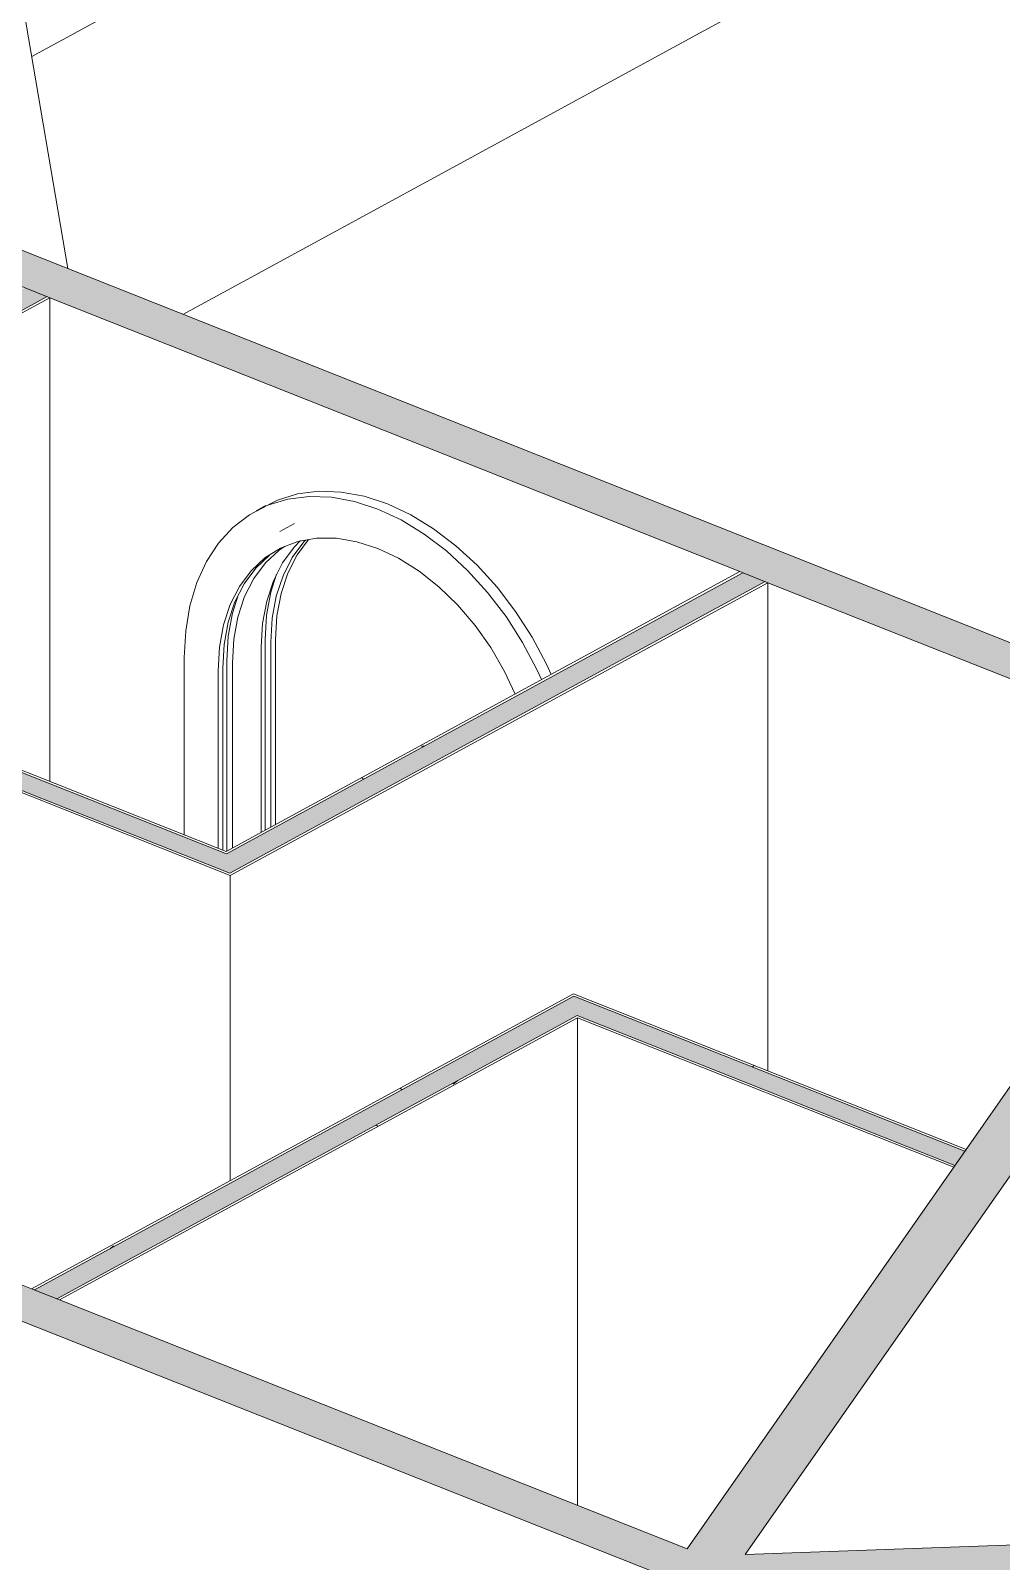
# Model space of a CAD drawing. Header units: millimetres. Extents: x -44545 to 51785, y -22696 to 32686.
# Drawn here: x 7954 to 11235, y -573 to 4605 of the extents above; entities that cross this region are included whole.
import ezdxf

# ---------------------------------------------------------------- set-up
doc = ezdxf.new("R2010")
doc.units = ezdxf.units.MM
for name, color, linetype, lineweight in [('A-CLNG', 13, 'Continuous', 9), ('A-FLOR', 192, 'Continuous', 9), ('A-WALL', 113, 'Continuous', 9), ('A-WALL-FNSH', 113, 'Continuous', 25), ('A-WALL-PATT', 111, 'Continuous', 25), ('I-WALL', 2, 'Continuous', 9), ('S-FNDN', 32, 'Continuous', 9)]:
    doc.layers.add(name, color=color, linetype=linetype, lineweight=lineweight)
pattern_1 = [(0, (-8200.58, -15301.14), (812.8, 94.516), [33.528, -576.072, 33.528, -3827.272]), (0, (-8200.58, -15301.14), (812.8, 94.516), [-643.128, -576.072, 33.528, -1185.672, -2032]), (0, (-8200.58, -15301.14), (812.8, 94.516), [-2438.4, 33.528, -576.072, 33.528, -1388.872]), (0, (-8200.58, -15301.14), (812.8, 94.516), [-3081.528, -372.872, 33.528, -982.472]), (141.144, (-7895.78, -15253.88), (-582.37765, 280.1508), [21.528, -369.883, -2478.932]), (141.144, (-7895.78, -15253.88), (-582.37765, 280.1508), [-391.41, 21.528, -369.883, -2087.522]), (141.144, (-7895.78, -15253.88), (-582.37765, 280.1508), [-782.821, 21.528, -761.293, -1304.701]), (141.144, (-7895.78, -15253.88), (-582.37765, 280.1508), [-1565.641, 21.528, -369.883, -913.291]), (141.144, (-7895.78, -15253.88), (-582.37765, 280.1508), [-1957.051, 21.528, -239.413, -652.35]), (141.144, (-7895.78, -15253.88), (-582.37765, 280.1508), [-2217.992, 21.528, -630.823]), (218.856, (-7794.18, -15064.85), (-230.4253, -374.66855), [21.528, -369.883, -2478.932]), (218.856, (-7794.18, -15064.85), (-230.4253, -374.66855), [-391.41, 21.528, -369.883, -2087.522]), (218.856, (-7794.18, -15064.85), (-230.4253, -374.66855), [-782.821, 21.528, -761.293, -1304.701]), (218.856, (-7794.18, -15064.85), (-230.4253, -374.66855), [-1565.641, 21.528, -369.883, -913.291]), (218.856, (-7794.18, -15064.85), (-230.4253, -374.66855), [-1957.051, 21.528, -239.413, -652.35]), (218.856, (-7794.18, -15064.85), (-230.4253, -374.66855), [-2217.992, 21.528, -630.823])]

# ---------------------------------------------------------------- blocks, each defined once
blk = doc.blocks.new('gharnize door vorodi - gharnize door vorodi-160907-3D Section 3')
at = {"layer": 'A-CLNG'}
for p, q in [((8748, 2998.1), (8715.5, 2980.4)), ((8845.5, 2937.3), (8795.8, 2910.3)), ((8746.5, 2544.5), (8746.5, 1900.8)), ((8765.6, 1911.2), (8765.6, 2536.9)), ((8781.8, 2545.8), (8781.8, 1920)), ((8733.1, 2519.2), (8733.1, 1893.5)), ((8472.9, 2484.9), (8472.9, 1884.8)), ((8587, 1839.5), (8587, 2439.6)), ((8603.2, 1833.1), (8603.2, 2448.5)), ((8616.7, 2473.7), (8616.7, 1830)), ((8635.7, 1840.3), (8635.7, 2466.2))]:
    blk.add_line(p, q, dxfattribs=at)
for points in [[(9681, 2409.7, 0), (9665.2, 2443.9, 0), (9616.5, 2535.6, 0), (9560.7, 2622.8, 0), (9498.5, 2704.2, 0), (9430.9, 2778.6, 0), (9358.9, 2844.9, 0), (9283.5, 2902.2, 0), (9205.8, 2949.7, 0), (9127, 2986.5, 0), (9048.1, 3012.3, 0), (8970.4, 3026.6, 0), (8895, 3029.1, 0), (8823, 3020, 0), (8755.4, 2999.3, 0), (8693.2, 2967.3, 0), (8637.4, 2924.5, 0), (8588.7, 2871.4, 0), (8547.8, 2809, 0), (8515.4, 2738, 0), (8491.9, 2659.6, 0), (8477.7, 2574.8, 0), (8472.9, 2484.9, 0)], [(8725.7, 2985, 0), (8787.9, 3017, 0), (8855.5, 3037.7, 0), (8927.5, 3046.8, 0), (9002.9, 3044.2, 0), (9080.6, 3030, 0), (9159.4, 3004.2, 0), (9238.3, 2967.3, 0), (9315.9, 2919.9, 0), (9391.3, 2862.6, 0), (9463.4, 2796.3, 0), (9531, 2721.9, 0), (9593.1, 2640.5, 0), (9649, 2553.3, 0), (9697.7, 2461.6, 0), (9713.5, 2427.4, 0)], [(8587, 2439.6, 0), (8591.6, 2519.8, 0), (8605.4, 2595, 0), (8628.1, 2663.8, 0), (8659.3, 2725.2, 0), (8698.6, 2778, 0), (8745.1, 2821.3, 0), (8798.2, 2854.4, 0), (8857, 2876.7, 0), (8920.3, 2887.9, 0), (8987.2, 2887.8, 0), (9056.5, 2876.3, 0), (9127, 2853.7, 0), (9197.4, 2820.4, 0), (9266.7, 2776.8, 0), (9333.6, 2723.8, 0), (9396.9, 2662.3, 0), (9455.7, 2593.3, 0), (9508.8, 2518, 0), (9555.3, 2437.7, 0), (9591.5, 2361.1, 0)], [(8635.7, 2466.2, 0), (8640.3, 2546.4, 0), (8654.1, 2621.5, 0), (8676.8, 2690.4, 0), (8708, 2751.7, 0), (8747.3, 2804.5, 0), (8793.8, 2847.8, 0), (8811.5, 2860.5, 0)], [(8866.4, 2879.8, 0), (8844.7, 2857.5, 0), (8805.4, 2804.8, 0), (8774.2, 2743.4, 0), (8751.5, 2674.6, 0), (8737.7, 2599.4, 0), (8733.1, 2519.2, 0)], [(8765.6, 2536.9, 0), (8770.2, 2617.1, 0), (8783.9, 2692.3, 0), (8806.7, 2761.1, 0), (8837.9, 2822.5, 0), (8877.1, 2875.2, 0), (8882.7, 2881.3, 0)], [(8892.5, 2883.1, 0), (8854.1, 2831.3, 0), (8822.9, 2770, 0), (8800.2, 2701.1, 0), (8786.4, 2626, 0), (8781.8, 2545.8, 0)], [(8603.2, 2448.5, 0), (8607.8, 2528.7, 0), (8621.6, 2603.9, 0), (8644.3, 2672.7, 0), (8675.6, 2734, 0), (8714.8, 2786.8, 0), (8761.4, 2830.1, 0)], [(8784.9, 2766.1, 0), (8765.6, 2705.3, 0), (8751.3, 2627.5, 0), (8746.5, 2544.5, 0)], [(8655, 2695.3, 0), (8635.7, 2634.6, 0), (8621.5, 2556.8, 0), (8616.7, 2473.7, 0)]]:
    blk.add_polyline3d(points, dxfattribs=at)

msp = doc.modelspace()

# ---------------------------------------------------------------- hatches: boundary and pattern name
at = {"layer": 'A-WALL-PATT', "lineweight": 9}
for points in [[(12182.7, 2047.8), (12249.6, 2143.5), (6404.9, 4464.6), (6212, 4418.9), (12018.1, 2113.2)], [(10166, -650.4), (10448, -640), (988.2, 3116.7), (1010.4, 2985.5), (10144.9, -642)], [(10232.9, -554.6), (10369.4, -549.6), (12182.7, 2047.8), (12018.1, 2113.2), (10172.4, -530.6)], [(10448, -640), (22550.2, -196.1), (22733.9, -96), (10232.9, -554.6)]]:
    msp.add_hatch(color=256, dxfattribs=at).paths.add_polyline_path(points, flags=0)
at = {"layer": 'A-WALL-PATT'}
for points in [[(6199.7, 2719.1), (8009.5, 3705.1), (7933.5, 3735.3), (6123.6, 2749.3), (6149.2, 2739.1)], [(8626.7, 1755.3), (10436.5, 2741.2), (10360.5, 2771.4), (8550.6, 1785.5)], [(8550.6, 1785.5), (8615.6, 1820.8), (7471, 2275.4), (7406.1, 2240), (8541.5, 1789.1)], [(8042.3, 315.3), (9866.3, 1309), (9790.2, 1339.2), (7966.2, 345.5), (8041.9, 315.5)], [(11078, 766.6), (11111.5, 814.5), (9866.3, 1309), (9801.3, 1273.7), (10565.5, 970.2)]]:
    msp.add_hatch(color=256, dxfattribs=at).paths.add_polyline_path(points, flags=0)
at = {"layer": 'A-WALL-PATT', "lineweight": 9}
h = msp.add_hatch(dxfattribs=at)
h.set_pattern_fill('FP_1', color=256, style=0, pattern_type=2)
h.set_pattern_definition(pattern_1)
h.paths.add_polyline_path([(6273.8, 2750.8), (8018.6, 3701.4), (8009.5, 3705.1), (6264.6, 2754.5)], flags=0)
h = msp.add_hatch(dxfattribs=at)
h.set_pattern_fill('FP_1', color=256, style=0, pattern_type=2)
h.set_pattern_definition(pattern_1)
h.paths.add_polyline_path([(8615.6, 1820.8), (10360.5, 2771.4), (10351.3, 2775.1), (8606.4, 1824.5)], flags=0)
h = msp.add_hatch(dxfattribs=at)
h.set_pattern_fill('FP_1', color=256, style=0, pattern_type=2)
h.set_pattern_definition(pattern_1)
h.paths.add_polyline_path([(8628, 1747.4), (10445.6, 2737.6), (10436.5, 2741.2), (8618.9, 1751)], flags=0)
h = msp.add_hatch(dxfattribs=at)
h.set_pattern_fill('FP_1', color=256, style=0, pattern_type=2)
h.set_pattern_definition(pattern_1)
h.paths.add_polyline_path([(8606.4, 1824.5), (8614.2, 1828.7), (7478.8, 2279.6), (7471, 2275.4), (8547.2, 1848)], flags=0)
h = msp.add_hatch(dxfattribs=at)
h.set_pattern_fill('FP_1', color=256, style=0, pattern_type=2)
h.set_pattern_definition(pattern_1)
h.paths.add_polyline_path([(7966.2, 345.5), (9798, 1343.5), (9788.9, 1347.1), (7957.1, 349.1)], flags=0)
h = msp.add_hatch(dxfattribs=at)
h.set_pattern_fill('FP_1', color=256, style=0, pattern_type=2)
h.set_pattern_definition(pattern_1)
h.paths.add_polyline_path([(11111.5, 814.5), (11115.5, 820.3), (9798, 1343.5), (9790.2, 1339.2), (10565.5, 1031.4)], flags=0)
h = msp.add_hatch(dxfattribs=at)
h.set_pattern_fill('FP_1', color=256, style=0, pattern_type=2)
h.set_pattern_definition(pattern_1)
h.paths.add_polyline_path([(8051.4, 311.7), (9810.5, 1270), (9801.3, 1273.7), (8042.3, 315.3)], flags=0)

# ---------------------------------------------------------------- linework, layer by layer
at = {"layer": 'A-FLOR'}
msp.add_line((8079.1, 3799.7), (7930, 4679.5), dxfattribs=at)
at = {"layer": 'A-WALL'}
for p, q in [((11703.7, 6558.4), (7957.4, 4517.5)), ((8018.6, 3701.4), (7924.3, 3738.9)), ((8009.5, 3705.1), (6264.6, 2754.5)), ((6123.6, 2749.3), (8626.7, 1755.3)), ((6264.6, 2754.5), (8615.6, 1820.8)), ((8615.6, 1820.8), (10360.5, 2771.4)), ((10445.6, 2737.6), (10351.3, 2775.1)), ((8626.7, 1755.3), (10436.5, 2741.2)), ((7966.2, 345.5), (9790.2, 1339.2)), ((11111.5, 814.5), (9790.2, 1339.2)), ((8042.3, 315.3), (9801.3, 1273.7)), ((11078, 766.6), (9801.3, 1273.7)), ((11074, 760.9), (11115.5, 820.3)), ((7957.1, 349.1), (8051.4, 311.7))]:
    msp.add_line(p, q, dxfattribs=at)
at = {"layer": 'A-WALL', "color": 1, "lineweight": 18}
for p, q in [((12249.6, 2143.5), (6240.3, 4530)), ((8018.6, 3701.4), (10351.3, 2775.1)), ((7957.1, 349.1), (988.2, 3116.7)), ((828.7, 3057.7), (10079.3, -616)), ((10445.6, 2737.6), (12018.1, 2113.2)), ((10369.4, -549.6), (12249.6, 2143.5)), ((12018.1, 2113.2), (11115.5, 820.3)), ((11074, 760.9), (10172.4, -530.6)), ((10172.4, -530.6), (8051.4, 311.7)), ((22451.9, -106.4), (10369.4, -549.6))]:
    msp.add_line(p, q, dxfattribs=at)
at = {"layer": 'A-WALL-FNSH', "color": 5, "lineweight": 18}
for p, q in [((6281.5, 2755.1), (8018.6, 3701.4)), ((6106.7, 2748.7), (8628, 1747.4)), ((8614.2, 1828.7), (6281.5, 2755.1)), ((10351.3, 2775.1), (8614.2, 1828.7)), ((8628, 1747.4), (10445.6, 2737.6)), ((9788.9, 1347.1), (7957.1, 349.1)), ((11115.5, 820.3), (9788.9, 1347.1)), ((8051.4, 311.7), (9802.7, 1265.8)), ((9802.7, 1265.8), (11074, 760.9))]:
    msp.add_line(p, q, dxfattribs=at)
at = {"layer": 'I-WALL'}
for p, q in [((8018.6, 2065.2), (8018.6, 3701.4)), ((10445.6, 1086.3), (10445.6, 2737.6)), ((8628, 1747.4), (8628, 714.7)), ((9802.7, 1265.8), (9802.7, -383.8))]:
    msp.add_line(p, q, dxfattribs=at)
at = {"layer": 'S-FNDN'}
msp.add_line((11703.7, 5407.6), (8468.5, 3645.1), dxfattribs=at)

# ---------------------------------------------------------------- block references
at = {"layer": 'A-CLNG'}
msp.add_blockref('gharnize door vorodi - gharnize door vorodi-160907-3D Section 3', (0, 0), dxfattribs=at)

doc.saveas('drawing.dxf')
